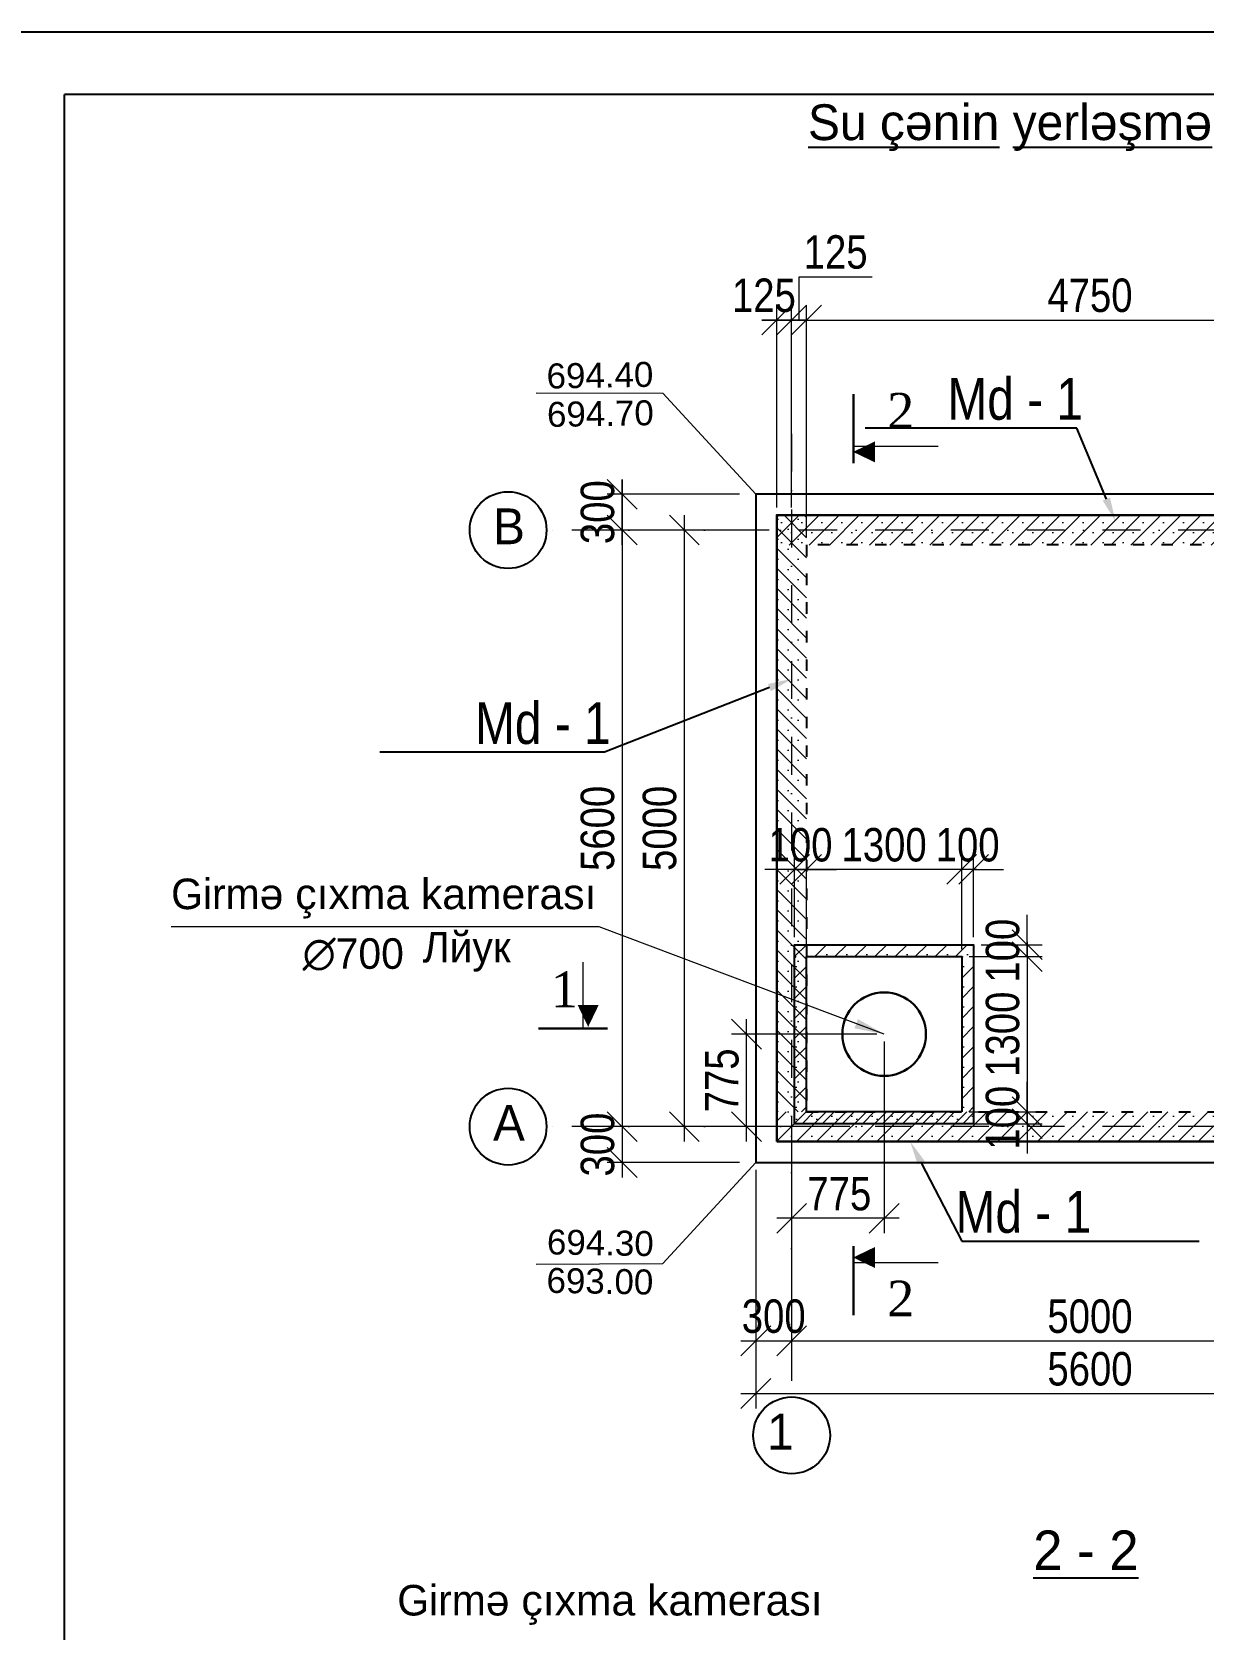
# Model space of a CAD drawing. Header units: millimetres. Extents: x 1067644 to 1117794, y -913136 to -692535.
# Drawn here: x 1077410 to 1087222, y -736485 to -723099 of the extents above; entities that cross this region are included whole.
import ezdxf
from ezdxf import colors
from ezdxf.entities.mleader import LeaderData, LeaderLine
from ezdxf.math import Vec2, Vec3

# ---------------------------------------------------------------- set-up
doc = ezdxf.new("R2010")
doc.units = ezdxf.units.MM
doc.linetypes.add('ACAD_ISO03W100', pattern=[30, 12, -18])
doc.linetypes.add('DASHDOT', pattern=[25.4, 12.7, -6.35, 0, -6.35])
doc.layers.add('Annotation - Text', color=7, linetype='Continuous')
doc.layers.add('Layer3', color=7, linetype='Continuous', lineweight=13)
doc.styles.get("Standard").update_dxf_attribs({"font": 'a3ar(la).ttf'})
doc.styles.add('style1', font='A3TI(LA).TTF', dxfattribs={"height": 200})
doc.styles.add('style3', font='ARIAAL_.TTF', dxfattribs={"height": 300})
doc.styles.add('style6', font='ARIALN.TTF', dxfattribs={"height": 300})
doc.styles.add('Times New Roman', font='times.ttf')
doc.styles.add('yazitipi', font='ARIALN.TTF')
doc.dimstyles.new('DIM_100', dxfattribs={"dimscale": 100, "dimtxt": 250, "dimasz": 2.5, "dimexe": 1.25, "dimexo": 0.625, "dimtad": 1, "dimdec": 0, "dimtxsty": 'style1', "dimblk": 'OBLIQUE', "dimcen": 2.5, "dimdle": 1.25, "dimclrd": 251, "dimclre": 251, "dimaunit": 1, "dimadec": 3, "dimazin": 0, "dimtfac": 1, "dimtdec": 0, "dimtmove": 1, "dimatfit": 3, "dimfxl": 1.25, "dimlwd": 5, "dimlwe": 5, "dimarcsym": 0})
doc.dimstyles.new('sevda', dxfattribs={"dimscale": 100, "dimtxt": 2.8, "dimasz": 2.5, "dimexe": 1.25, "dimexo": 0.625, "dimtad": 1, "dimtxsty": 'yazitipi', "dimblk": 'OBLIQUE', "dimcen": 2.5, "dimdle": 1.25, "dimclrd": 253, "dimclre": 253, "dimclrt": 73, "dimaunit": 1, "dimadec": 3, "dimazin": 0, "dimtfac": 1, "dimtmove": 1, "dimatfit": 3, "dimfxl": 1, "dimlwd": 13, "dimlwe": 13, "dimarcsym": 0})

# ---------------------------------------------------------------- blocks, each defined once
blk = doc.blocks.new('_Oblique')
at = {"color": 0, "linetype": 'ByBlock', "lineweight": -2}
blk.add_line((-0.5, -0.5), (0.5, 0.5), dxfattribs=at)
blk = doc.blocks.new('*D2')
at = {"color": 253, "lineweight": 13, "ltscale": 5, "transparency": 16777216}
for p, q in [((1083775, -732711), (1083775, -734194)), ((1088775, -732942), (1088775, -734194)), ((1083650, -734069), (1088900, -734069))]:
    blk.add_line(p, q, dxfattribs=at)
at = {"layer": 'Defpoints', "color": 0, "ltscale": 5, "transparency": 16777216}
for p in [(1083775, -732649), (1088775, -732879), (1088775, -734069)]:
    blk.add_point(p, dxfattribs=at)
at = {"color": 253, "lineweight": 13, "ltscale": 5, "transparency": 16777216, "xscale": 250, "yscale": 250, "zscale": 250, "rotation": 180}
blk.add_blockref('_Oblique', (1083775, -734069), dxfattribs=at)
at = {"color": 253, "lineweight": 13, "ltscale": 5, "transparency": 16777216, "xscale": 250, "yscale": 250, "zscale": 250}
blk.add_blockref('_Oblique', (1088775, -734069), dxfattribs=at)
at = {"color": 73, "ltscale": 5, "transparency": 16777216, "insert": (1086275, -733864), "char_height": 280, "attachment_point": 5, "style": 'yazitipi'}
blk.add_mtext('5000', dxfattribs=at)
blk = doc.blocks.new('*D3')
at = {"color": 253, "lineweight": 13, "ltscale": 5, "transparency": 16777216}
for p, q in [((1082876, -727149), (1082876, -732399)), ((1083588, -727274), (1082751, -727274)), ((1082973, -732274), (1082751, -732274))]:
    blk.add_line(p, q, dxfattribs=at)
at = {"layer": 'Defpoints', "color": 0, "ltscale": 5, "transparency": 16777216}
for p in [(1083650, -727274), (1082876, -732274), (1083036, -732274)]:
    blk.add_point(p, dxfattribs=at)
at = {"color": 253, "lineweight": 13, "ltscale": 5, "transparency": 16777216, "xscale": 250, "yscale": 250, "zscale": 250}
for p, rotation in [((1082876, -727274), 90), ((1082876, -732274), 270)]:
    blk.add_blockref('_Oblique', p, dxfattribs=dict(at, rotation=rotation))
at = {"color": 73, "ltscale": 5, "transparency": 16777216, "insert": (1082670, -729774), "char_height": 280, "attachment_point": 5, "rotation": 90, "style": 'yazitipi'}
blk.add_mtext('5000', dxfattribs=at)
blk = doc.blocks.new('*D4')
at = {"color": 253, "lineweight": 13, "ltscale": 15, "transparency": 16777216}
for p, q in [((1082356, -726849), (1082356, -732699)), ((1083338, -726974), (1082231, -726974)), ((1082973, -732574), (1082231, -732574))]:
    blk.add_line(p, q, dxfattribs=at)
at = {"layer": 'Defpoints', "color": 0, "ltscale": 15, "transparency": 16777216}
for p in [(1083400, -726974), (1082356, -732574), (1083036, -732574)]:
    blk.add_point(p, dxfattribs=at)
at = {"color": 253, "lineweight": 13, "ltscale": 15, "transparency": 16777216, "xscale": 250, "yscale": 250, "zscale": 250}
for p, rotation in [((1082356, -726974), 90), ((1082356, -732574), 270)]:
    blk.add_blockref('_Oblique', p, dxfattribs=dict(at, rotation=rotation))
at = {"color": 73, "ltscale": 15, "transparency": 16777216, "insert": (1082150, -729774), "char_height": 280, "attachment_point": 5, "rotation": 90, "style": 'yazitipi'}
blk.add_mtext('5600', dxfattribs=at)
blk = doc.blocks.new('*D5')
at = {"color": 253, "lineweight": 13, "ltscale": 15, "transparency": 16777216}
for p, q in [((1083475, -732636), (1083475, -734194)), ((1083775, -732881), (1083775, -734194)), ((1083350, -734069), (1083900, -734069))]:
    blk.add_line(p, q, dxfattribs=at)
at = {"layer": 'Defpoints', "color": 0, "ltscale": 15, "transparency": 16777216}
for p in [(1083475, -732574), (1083775, -732819), (1083775, -734069)]:
    blk.add_point(p, dxfattribs=at)
at = {"color": 253, "lineweight": 13, "ltscale": 15, "transparency": 16777216, "xscale": 250, "yscale": 250, "zscale": 250, "rotation": 180}
blk.add_blockref('_Oblique', (1083475, -734069), dxfattribs=at)
at = {"color": 253, "lineweight": 13, "ltscale": 15, "transparency": 16777216, "xscale": 250, "yscale": 250, "zscale": 250}
blk.add_blockref('_Oblique', (1083775, -734069), dxfattribs=at)
at = {"color": 73, "ltscale": 15, "transparency": 16777216, "insert": (1083625, -733864), "char_height": 280, "attachment_point": 5, "style": 'yazitipi'}
blk.add_mtext('300', dxfattribs=at)
blk = doc.blocks.new('*D7')
at = {"color": 253, "lineweight": 13, "ltscale": 15, "transparency": 16777216}
for p, q in [((1083475, -732636), (1083475, -734636)), ((1089075, -732636), (1089075, -734636)), ((1083350, -734511), (1089200, -734511))]:
    blk.add_line(p, q, dxfattribs=at)
at = {"layer": 'Defpoints', "color": 0, "ltscale": 15, "transparency": 16777216}
for p in [(1083475, -732574), (1089075, -732574), (1089075, -734511)]:
    blk.add_point(p, dxfattribs=at)
at = {"color": 253, "lineweight": 13, "ltscale": 15, "transparency": 16777216, "xscale": 250, "yscale": 250, "zscale": 250, "rotation": 180}
blk.add_blockref('_Oblique', (1083475, -734511), dxfattribs=at)
at = {"color": 253, "lineweight": 13, "ltscale": 15, "transparency": 16777216, "xscale": 250, "yscale": 250, "zscale": 250}
blk.add_blockref('_Oblique', (1089075, -734511), dxfattribs=at)
at = {"color": 73, "ltscale": 15, "transparency": 16777216, "insert": (1086275, -734305), "char_height": 280, "attachment_point": 5, "style": 'yazitipi'}
blk.add_mtext('5600', dxfattribs=at)
blk = doc.blocks.new('*D11')
at = {"color": 253, "lineweight": 13, "ltscale": 15, "transparency": 16777216}
for p, q in [((1083900, -730786), (1083900, -729993)), ((1085200, -730786), (1085200, -729993)), ((1085325, -730118), (1083775, -730118))]:
    blk.add_line(p, q, dxfattribs=at)
at = {"layer": 'Defpoints', "color": 0, "ltscale": 15, "transparency": 16777216}
for p in [(1083900, -730118), (1083900, -730849), (1085200, -730849)]:
    blk.add_point(p, dxfattribs=at)
at = {"color": 253, "lineweight": 13, "ltscale": 15, "transparency": 16777216, "xscale": 250, "yscale": 250, "zscale": 250, "rotation": 180}
blk.add_blockref('_Oblique', (1083900, -730118), dxfattribs=at)
at = {"color": 253, "lineweight": 13, "ltscale": 15, "transparency": 16777216, "xscale": 250, "yscale": 250, "zscale": 250}
blk.add_blockref('_Oblique', (1085200, -730118), dxfattribs=at)
at = {"color": 73, "ltscale": 15, "transparency": 16777216, "insert": (1084550, -729913), "char_height": 280, "attachment_point": 5, "style": 'yazitipi'}
blk.add_mtext('1300', dxfattribs=at)
blk = doc.blocks.new('*D12')
at = {"color": 253, "lineweight": 13, "ltscale": 15, "transparency": 16777216}
for p, q in [((1085200, -730786), (1085200, -729993)), ((1085300, -730686), (1085300, -729993)), ((1085200, -730118), (1084950, -730118)), ((1085300, -730118), (1085200, -730118)), ((1085300, -730118), (1085550, -730118))]:
    blk.add_line(p, q, dxfattribs=at)
at = {"layer": 'Defpoints', "color": 0, "ltscale": 15, "transparency": 16777216}
for p in [(1085200, -730118), (1085300, -730749), (1085200, -730849)]:
    blk.add_point(p, dxfattribs=at)
at = {"color": 253, "lineweight": 13, "ltscale": 15, "transparency": 16777216, "xscale": 250, "yscale": 250, "zscale": 250}
blk.add_blockref('_Oblique', (1085200, -730118), dxfattribs=at)
at = {"color": 253, "lineweight": 13, "ltscale": 15, "transparency": 16777216, "xscale": 250, "yscale": 250, "zscale": 250, "rotation": 180}
blk.add_blockref('_Oblique', (1085300, -730118), dxfattribs=at)
at = {"color": 73, "ltscale": 15, "transparency": 16777216, "insert": (1085250, -729913), "char_height": 280, "attachment_point": 5, "style": 'yazitipi'}
blk.add_mtext('100', dxfattribs=at)
blk = doc.blocks.new('*D13')
at = {"color": 253, "lineweight": 13, "ltscale": 15, "transparency": 16777216}
for p, q in [((1085749, -732149), (1085749, -731899)), ((1085263, -732149), (1085874, -732149)), ((1085749, -732249), (1085749, -732149)), ((1085163, -732249), (1085874, -732249)), ((1085749, -732249), (1085749, -732499))]:
    blk.add_line(p, q, dxfattribs=at)
at = {"layer": 'Defpoints', "color": 0, "ltscale": 15, "transparency": 16777216}
for p in [(1085200, -732149), (1085749, -732149), (1085100, -732249)]:
    blk.add_point(p, dxfattribs=at)
at = {"color": 253, "lineweight": 13, "ltscale": 15, "transparency": 16777216, "xscale": 250, "yscale": 250, "zscale": 250}
for p, rotation in [((1085749, -732149), 270), ((1085749, -732249), 90)]:
    blk.add_blockref('_Oblique', p, dxfattribs=dict(at, rotation=rotation))
at = {"color": 73, "ltscale": 15, "transparency": 16777216, "insert": (1085544, -732199), "char_height": 280, "attachment_point": 5, "rotation": 90, "style": 'yazitipi'}
blk.add_mtext('100', dxfattribs=at)
blk = doc.blocks.new('*D14')
at = {"color": 253, "lineweight": 13, "ltscale": 15, "transparency": 16777216}
for p, q in [((1085749, -730724), (1085749, -732274)), ((1085263, -730849), (1085874, -730849)), ((1085263, -732149), (1085874, -732149))]:
    blk.add_line(p, q, dxfattribs=at)
at = {"layer": 'Defpoints', "color": 0, "ltscale": 15, "transparency": 16777216}
for p in [(1085200, -730849), (1085200, -732149), (1085749, -732149)]:
    blk.add_point(p, dxfattribs=at)
at = {"color": 253, "lineweight": 13, "ltscale": 15, "transparency": 16777216, "xscale": 250, "yscale": 250, "zscale": 250}
for p, rotation in [((1085749, -730849), 90), ((1085749, -732149), 270)]:
    blk.add_blockref('_Oblique', p, dxfattribs=dict(at, rotation=rotation))
at = {"color": 73, "ltscale": 15, "transparency": 16777216, "insert": (1085544, -731499), "char_height": 280, "attachment_point": 5, "rotation": 90, "style": 'yazitipi'}
blk.add_mtext('1300', dxfattribs=at)
blk = doc.blocks.new('*D15')
at = {"color": 253, "lineweight": 13, "ltscale": 15, "transparency": 16777216}
for p, q in [((1085749, -730749), (1085749, -730499)), ((1085363, -730749), (1085874, -730749)), ((1085749, -730849), (1085749, -730749)), ((1085363, -730849), (1085874, -730849)), ((1085749, -730849), (1085749, -731099))]:
    blk.add_line(p, q, dxfattribs=at)
at = {"layer": 'Defpoints', "color": 0, "ltscale": 15, "transparency": 16777216}
for p in [(1085300, -730749), (1085749, -730749), (1085300, -730849)]:
    blk.add_point(p, dxfattribs=at)
at = {"color": 253, "lineweight": 13, "ltscale": 15, "transparency": 16777216, "xscale": 250, "yscale": 250, "zscale": 250}
for p, rotation in [((1085749, -730749), 270), ((1085749, -730849), 90)]:
    blk.add_blockref('_Oblique', p, dxfattribs=dict(at, rotation=rotation))
at = {"color": 73, "ltscale": 15, "transparency": 16777216, "insert": (1085544, -730799), "char_height": 280, "attachment_point": 5, "rotation": 90, "style": 'yazitipi'}
blk.add_mtext('100', dxfattribs=at)
blk = doc.blocks.new('*D16')
at = {"color": 253, "lineweight": 13, "ltscale": 15, "transparency": 16777216}
for p, q in [((1083900, -727336), (1083900, -725389)), ((1088650, -727336), (1088650, -725389)), ((1083775, -725514), (1088775, -725514))]:
    blk.add_line(p, q, dxfattribs=at)
at = {"layer": 'Defpoints', "color": 0, "ltscale": 15, "transparency": 16777216}
for p in [(1088650, -725514), (1083900, -727399), (1088650, -727399)]:
    blk.add_point(p, dxfattribs=at)
at = {"color": 253, "lineweight": 13, "ltscale": 15, "transparency": 16777216, "xscale": 250, "yscale": 250, "zscale": 250, "rotation": 180}
blk.add_blockref('_Oblique', (1083900, -725514), dxfattribs=at)
at = {"color": 253, "lineweight": 13, "ltscale": 15, "transparency": 16777216, "xscale": 250, "yscale": 250, "zscale": 250}
blk.add_blockref('_Oblique', (1088650, -725514), dxfattribs=at)
at = {"color": 73, "ltscale": 15, "transparency": 16777216, "insert": (1086275, -725308), "char_height": 280, "attachment_point": 5, "style": 'yazitipi'}
blk.add_mtext('4750', dxfattribs=at)
blk = doc.blocks.new('*D17')
at = {"color": 253, "lineweight": 13, "ltscale": 15, "transparency": 16777216}
for p, q in [((1083838, -725514), (1083838, -725151)), ((1083838, -725151), (1084451, -725151)), ((1083775, -727086), (1083775, -725389)), ((1083900, -726212), (1083900, -725389)), ((1083775, -725514), (1083525, -725514)), ((1083900, -725514), (1083775, -725514)), ((1083900, -725514), (1083775, -725514)), ((1083900, -725514), (1084150, -725514))]:
    blk.add_line(p, q, dxfattribs=at)
at = {"layer": 'Defpoints', "color": 0, "ltscale": 15, "transparency": 16777216}
for p in [(1083775, -725514), (1083900, -726274), (1083775, -727149)]:
    blk.add_point(p, dxfattribs=at)
at = {"color": 253, "lineweight": 13, "ltscale": 15, "transparency": 16777216, "xscale": 250, "yscale": 250, "zscale": 250}
blk.add_blockref('_Oblique', (1083775, -725514), dxfattribs=at)
at = {"color": 253, "lineweight": 13, "ltscale": 15, "transparency": 16777216, "xscale": 250, "yscale": 250, "zscale": 250, "rotation": 180}
blk.add_blockref('_Oblique', (1083900, -725514), dxfattribs=at)
at = {"color": 73, "ltscale": 15, "transparency": 16777216, "insert": (1084144, -724945), "char_height": 280, "attachment_point": 5, "style": 'yazitipi'}
blk.add_mtext('125', dxfattribs=at)
blk = doc.blocks.new('*D102')
at = {"color": 253, "lineweight": 13, "ltscale": 15, "transparency": 16777216}
for p, q in [((1082356, -732149), (1082356, -732699)), ((1083588, -732274), (1082231, -732274)), ((1083338, -732574), (1082231, -732574))]:
    blk.add_line(p, q, dxfattribs=at)
at = {"layer": 'Defpoints', "color": 0, "ltscale": 15, "transparency": 16777216}
for p in [(1083650, -732274), (1082356, -732574), (1083400, -732574)]:
    blk.add_point(p, dxfattribs=at)
at = {"color": 253, "lineweight": 13, "ltscale": 15, "transparency": 16777216, "xscale": 250, "yscale": 250, "zscale": 250}
for p, rotation in [((1082356, -732274), 90), ((1082356, -732574), 270)]:
    blk.add_blockref('_Oblique', p, dxfattribs=dict(at, rotation=rotation))
at = {"color": 73, "ltscale": 15, "transparency": 16777216, "insert": (1082150, -732424), "char_height": 280, "attachment_point": 5, "rotation": 90, "style": 'yazitipi'}
blk.add_mtext('300', dxfattribs=at)
blk = doc.blocks.new('*D103')
at = {"color": 253, "lineweight": 13, "ltscale": 15, "transparency": 16777216}
for p, q in [((1082356, -727399), (1082356, -726849)), ((1083338, -726974), (1082231, -726974)), ((1083588, -727274), (1082231, -727274))]:
    blk.add_line(p, q, dxfattribs=at)
at = {"layer": 'Defpoints', "color": 0, "ltscale": 15, "transparency": 16777216}
for p in [(1082356, -726974), (1083400, -726974), (1083650, -727274)]:
    blk.add_point(p, dxfattribs=at)
at = {"color": 253, "lineweight": 13, "ltscale": 15, "transparency": 16777216, "xscale": 250, "yscale": 250, "zscale": 250}
for p, rotation in [((1082356, -726974), 90), ((1082356, -727274), 270)]:
    blk.add_blockref('_Oblique', p, dxfattribs=dict(at, rotation=rotation))
at = {"color": 73, "ltscale": 15, "transparency": 16777216, "insert": (1082150, -727124), "char_height": 280, "attachment_point": 5, "rotation": 90, "style": 'yazitipi'}
blk.add_mtext('300', dxfattribs=at)
blk = doc.blocks.new('*D108')
at = {"color": 253, "lineweight": 13, "ltscale": 15, "transparency": 16777216}
for p, q in [((1083650, -727086), (1083650, -725389)), ((1083775, -727086), (1083775, -725389)), ((1083525, -725514), (1083900, -725514))]:
    blk.add_line(p, q, dxfattribs=at)
at = {"layer": 'Defpoints', "color": 0, "ltscale": 15, "transparency": 16777216}
for p in [(1083775, -725514), (1083650, -727149), (1083775, -727149)]:
    blk.add_point(p, dxfattribs=at)
at = {"color": 253, "lineweight": 13, "ltscale": 15, "transparency": 16777216, "xscale": 250, "yscale": 250, "zscale": 250, "rotation": 180}
blk.add_blockref('_Oblique', (1083650, -725514), dxfattribs=at)
at = {"color": 253, "lineweight": 13, "ltscale": 15, "transparency": 16777216, "xscale": 250, "yscale": 250, "zscale": 250}
blk.add_blockref('_Oblique', (1083775, -725514), dxfattribs=at)
at = {"color": 73, "ltscale": 15, "transparency": 16777216, "insert": (1083543, -725308), "char_height": 280, "attachment_point": 5, "style": 'yazitipi'}
blk.add_mtext('125', dxfattribs=at)
blk = doc.blocks.new('*D123')
at = {"color": 253, "lineweight": 13, "ltscale": 15, "transparency": 16777216}
for p, q in [((1084550, -731561), (1084550, -733167)), ((1083775, -732311), (1083775, -733167)), ((1084675, -733042), (1083650, -733042))]:
    blk.add_line(p, q, dxfattribs=at)
at = {"layer": 'Defpoints', "color": 0, "ltscale": 15, "transparency": 16777216}
for p in [(1084550, -731499), (1083775, -732249), (1083775, -733042)]:
    blk.add_point(p, dxfattribs=at)
at = {"color": 253, "lineweight": 13, "ltscale": 15, "transparency": 16777216, "xscale": 250, "yscale": 250, "zscale": 250, "rotation": 180}
blk.add_blockref('_Oblique', (1083775, -733042), dxfattribs=at)
at = {"color": 253, "lineweight": 13, "ltscale": 15, "transparency": 16777216, "xscale": 250, "yscale": 250, "zscale": 250}
blk.add_blockref('_Oblique', (1084550, -733042), dxfattribs=at)
at = {"color": 73, "ltscale": 15, "transparency": 16777216, "insert": (1084175, -732837), "char_height": 280, "attachment_point": 5, "style": 'yazitipi'}
blk.add_mtext('775', dxfattribs=at)
blk = doc.blocks.new('*D124')
at = {"color": 253, "lineweight": 13, "ltscale": 15, "transparency": 16777216}
for p, q in [((1083397, -732399), (1083397, -731374)), ((1084488, -731499), (1083272, -731499)), ((1084263, -732274), (1083272, -732274))]:
    blk.add_line(p, q, dxfattribs=at)
at = {"layer": 'Defpoints', "color": 0, "ltscale": 15, "transparency": 16777216}
for p in [(1083397, -731499), (1084550, -731499), (1084325, -732274)]:
    blk.add_point(p, dxfattribs=at)
at = {"color": 253, "lineweight": 13, "ltscale": 15, "transparency": 16777216, "xscale": 250, "yscale": 250, "zscale": 250}
for p, rotation in [((1083397, -731499), 90), ((1083397, -732274), 270)]:
    blk.add_blockref('_Oblique', p, dxfattribs=dict(at, rotation=rotation))
at = {"color": 73, "ltscale": 15, "transparency": 16777216, "insert": (1083192, -731886), "char_height": 280, "attachment_point": 5, "rotation": 90, "style": 'yazitipi'}
blk.add_mtext('775', dxfattribs=at)
blk = doc.blocks.new('ntnntyht')
at = {"lineweight": 25}
blk.add_line((1961564, -20955), (2003567, -20955), dxfattribs=at)
at = {"lineweight": 25, "ltscale": 15}
for p, q in [((2003045, -21477), (1963653, -21477)), ((1963654, -50106), (1963654, -21476))]:
    blk.add_line(p, q, dxfattribs=at)
blk = doc.blocks.new('*D166')
at = {"color": 253, "lineweight": 13, "ltscale": 15, "transparency": 16777216}
for p, q in [((1083800, -730686), (1083800, -729993)), ((1083900, -730786), (1083900, -729993)), ((1083800, -730118), (1083550, -730118)), ((1083800, -730118), (1083900, -730118)), ((1083900, -730118), (1084150, -730118))]:
    blk.add_line(p, q, dxfattribs=at)
at = {"layer": 'Defpoints', "color": 0, "ltscale": 15, "transparency": 16777216}
for p in [(1083900, -730118), (1083800, -730749), (1083900, -730849)]:
    blk.add_point(p, dxfattribs=at)
at = {"color": 253, "lineweight": 13, "ltscale": 15, "transparency": 16777216, "xscale": 250, "yscale": 250, "zscale": 250}
blk.add_blockref('_Oblique', (1083800, -730118), dxfattribs=at)
at = {"color": 253, "lineweight": 13, "ltscale": 15, "transparency": 16777216, "xscale": 250, "yscale": 250, "zscale": 250, "rotation": 180}
blk.add_blockref('_Oblique', (1083900, -730118), dxfattribs=at)
at = {"color": 73, "ltscale": 15, "transparency": 16777216, "insert": (1083850, -729913), "char_height": 280, "attachment_point": 5, "style": 'yazitipi'}
blk.add_mtext('100', dxfattribs=at)

msp = doc.modelspace()

# ---------------------------------------------------------------- hatches: boundary and pattern name
at = {"lineweight": 5, "ltscale": 5000}
h = msp.add_hatch(dxfattribs=at)
h.set_pattern_fill('SACNCR', color=109, scale=50)
h.set_pattern_definition([(45, (101615.76, -4019.53), (-84.189901, 84.189901), []), (45, (101699.95, -4019.53), (-84.189901, 84.189901), [0, -119.0625])])
edge = h.paths.add_edge_path()
edge.add_line((1083650.293, -727399.192), (1088900.293, -727399.192))
edge.add_line((1088900.293, -727524.192), (1088900.293, -727148.883))
edge.add_line((1088900.293, -727148.883), (1083650.293, -727148.883))
edge.add_line((1083650.306, -727148.883), (1083650.279, -727399.192))
h = msp.add_hatch(dxfattribs=at)
h.set_pattern_fill('SACNCR', color=109, scale=50, angle=-90)
h.set_pattern_definition([(315, (1811903.26, 253882.6), (84.189901, 84.189901), []), (315, (1811903.26, 253798.41), (84.189901, 84.189901), [0, -119.0625])])
edge = h.paths.add_edge_path()
edge.add_line((1083900.293, -732148.883), (1083900.293, -727148.883))
edge.add_line((1083900.293, -727148.883), (1083650.293, -727148.883))
edge.add_line((1083650.293, -727148.883), (1083650.293, -732149.851))
edge.add_line((1083650.293, -732149.911), (1083900.293, -732149.938))
h = msp.add_hatch(dxfattribs=at)
h.set_pattern_fill('SACNCR', color=109, scale=50)
h.set_pattern_definition([(45, (214388.1, -31634.61), (-84.189901, 84.189901), []), (45, (214472.29, -31634.61), (-84.189901, 84.189901), [0, -119.0625])])
h.paths.add_polyline_path([(1083800.293, -730848.883), (1085300.293, -730848.883), (1085300.293, -730748.883), (1083800.293, -730748.883)])
h = msp.add_hatch(dxfattribs=at)
h.set_pattern_fill('SACNCR', color=109, scale=50)
h.set_pattern_definition([(45, (211438.1, -28536.33), (-84.189901, 84.189901), []), (45, (211522.29, -28536.33), (-84.189901, 84.189901), [0, -119.0625])])
h.paths.add_polyline_path([(1083800.293, -730848.883), (1083900.293, -730848.883), (1083900.293, -732150.603), (1083800.293, -732150.603)])
h = msp.add_hatch(dxfattribs=at)
h.set_pattern_fill('SACNCR', color=109, scale=50)
h.set_pattern_definition([(45, (212838.1, -28536.33), (-84.189901, 84.189901), []), (45, (212922.29, -28536.33), (-84.189901, 84.189901), [0, -119.0625])])
h.paths.add_polyline_path([(1085200.293, -730848.883), (1085300.293, -730848.883), (1085300.293, -732150.603), (1085200.293, -732150.603)])
h = msp.add_hatch(dxfattribs=at)
h.set_pattern_fill('SACNCR', color=109, scale=50)
h.set_pattern_definition([(45, (101615.76, 855.16), (-84.189901, 84.189901), []), (45, (101699.95, 855.16), (-84.189901, 84.189901), [0, -119.0625])])
edge = h.paths.add_edge_path()
edge.add_line((1083650.293, -732398.883), (1088900.293, -732398.883))
edge.add_line((1088900.293, -732398.883), (1088900.293, -732148.883))
edge.add_line((1088900.293, -732148.883), (1083650.293, -732148.883))
edge.add_line((1083650.306, -732148.883), (1083650.279, -732398.883))
h = msp.add_hatch(dxfattribs=at)
h.set_pattern_fill('SACNCR', color=109, scale=50)
h.set_pattern_definition([(45, (214388.1, -30234.61), (-84.189901, 84.189901), []), (45, (214472.29, -30234.61), (-84.189901, 84.189901), [0, -119.0625])])
h.paths.add_polyline_path([(1083800.293, -732248.883), (1085300.293, -732248.883), (1085300.293, -732148.883), (1083800.293, -732148.883)])

# ---------------------------------------------------------------- linework, layer by layer
at = {"linetype": 'DASHDOT', "lineweight": 15, "ltscale": 25}
for p, q in [((1083775.293, -726466.443), (1083775.293, -734539.525)), ((1089237.645, -727273.883), (1081721.498, -727273.883)), ((1089237.645, -732273.883), (1081721.498, -732273.883))]:
    msp.add_line(p, q, dxfattribs=at)
at = {"color": 7, "lineweight": 18, "flags": 128}
for points in [[(1081635.621, -726122.572), (1082695.526, -726127.467), (1083475.293, -726973.883)], [(1081635.621, -733425.193), (1082695.526, -733420.298), (1083475.293, -732573.883)]]:
    msp.add_lwpolyline(points, dxfattribs=at)
at = {"color": 3, "lineweight": 25, "ltscale": 5}
msp.add_lwpolyline([(1083475.293, -732573.883), (1089075.293, -732573.883), (1089075.293, -726973.883), (1083475.293, -726973.883)], close=True, dxfattribs=at)
at = {"lineweight": 30, "ltscale": 15}
msp.add_lwpolyline([(1083650.293, -732398.883), (1088900.293, -732398.883), (1088900.293, -727148.883), (1083650.293, -727148.883)], close=True, dxfattribs=at)
at = {"color": 71, "linetype": 'ACAD_ISO03W100', "lineweight": 25, "ltscale": 8}
msp.add_lwpolyline([(1083900.293, -732148.883), (1088650.293, -732148.883), (1088650.293, -727398.883), (1083900.293, -727398.883), (1083900.293, -732148.883)], dxfattribs=at)
at = {"ltscale": 15}
for points in [[(1085300.293, -732248.883), (1083800.293, -732248.883), (1083800.293, -730748.883), (1085300.293, -730748.883)], [(1085200.293, -732148.883), (1083900.293, -732148.883), (1083900.293, -730848.883), (1085200.293, -730848.883)]]:
    msp.add_lwpolyline(points, close=True, dxfattribs=at)
at = {"ltscale": 2}
for centre in [(1081399.772, -727273.883), (1081399.772, -732273.883), (1083775.293, -734861.251)]:
    msp.add_circle(centre, 321.726, dxfattribs=at)
at = {"lineweight": 30, "ltscale": 15}
msp.add_circle((1084550.293, -731498.883), 350, dxfattribs=at)
at = {"layer": 'Annotation - Text', "color": 7, "lineweight": 30, "ltscale": 20}
for p, q in [((1084292.758, -726134.443), (1084292.758, -726713.094)), ((1082232.721, -731451.319), (1081654.07, -731451.319)), ((1084292.758, -733854.872), (1084292.758, -733276.221))]:
    msp.add_line(p, q, dxfattribs=at)
at = {"layer": 'Annotation - Text', "color": 7, "lineweight": 13, "ltscale": 20}
for p, q in [((1085002.605, -726573.175), (1084292.758, -726573.175)), ((1085002.605, -733416.14), (1084292.758, -733416.14))]:
    msp.add_line(p, q, dxfattribs=at)
at = {"layer": 'Annotation - Text', "lineweight": 13, "ltscale": 20}
msp.add_line((1082025.637, -730894.855), (1082025.637, -731451.319), dxfattribs=at)

# ---------------------------------------------------------------- block references
at = {"color": 3, "xscale": 1.004925508461463, "yscale": 1.004925508461463, "zscale": 1.004925508461463}
msp.add_blockref('ntnntyht', (-895641.897, -702041.285), dxfattribs=at)

# ---------------------------------------------------------------- texts
at = {"lineweight": 9, "char_height": 250.2816}
for s, insert, width, attachment_point, rotation in [('{\\fArial|b0|i0|c238|p34;\\H0.83662x;694.40}', (1082618.205, -726075.663), 836.44791, 9, 0.9827952), ('{\\fArial|b0|i0|c238|p34;\\H0.83662x;694.70}', (1082621.762, -726397.752), 777.97761, 9, 0.9827952), ('{\\fArial|b0|i0|c238|p34;\\H0.83662x;694.30}', (1082621.762, -733150.014), 777.97761, 3, 359.0172048), ('{\\fArial|b0|i0|c238|p34;\\H0.83662x;693.00}', (1082618.205, -733472.103), 836.44791, 3, 359.0172048)]:
    msp.add_mtext(s, dxfattribs=dict(at, insert=insert, width=width, attachment_point=attachment_point, rotation=rotation))
at = {"color": 0, "lineweight": 30, "ltscale": 20, "char_height": 300}
for s, insert, attachment_point in [('{\\fTimes New Roman|b0|i0|c238|p18;2}', (1084802.671, -726124.58), 3), ('{\\fTimes New Roman|b0|i0|c0|p18;1}', (1081757.899, -731272.938), 7), ('{\\fTimes New Roman|b0|i0|c238|p18;2}', (1084802.671, -733864.735), 9)]:
    msp.add_mtext(s, dxfattribs=dict(at, insert=insert, attachment_point=attachment_point))
at = {"ltscale": 2, "char_height": 300, "width": 6406.56045, "attachment_point": 3, "style": 'style3'}
for s, insert in [('B', (1081540.414, -727092.498)), ('A', (1081540.414, -732092.498)), ('1', (1083793.24, -734679.865))]:
    msp.add_mtext(s, dxfattribs=dict(at, insert=insert))
at = {"ltscale": 100, "char_height": 256, "width": 8986.82714, "style": 'style3'}
for s, insert, attachment_point in [('Girm{\\fArial|b0|i0|c238|p34;ə çıxma kamerası} {\\L   }', (1078576.466, -730529.77), 7), ('\\A1;{\\fArial|b0|i0|c0|p34;∅}700', (1079677.947, -730967.825), 7), ('Лйук {\\L   }', (1080684.663, -730975.1), 7), ('Girm{\\fArial|b0|i0|c238|p34;ə çıxma kamerası} {\\L   }', (1084034.472, -736449.637), 9)]:
    msp.add_mtext(s, dxfattribs=dict(at, insert=insert, attachment_point=attachment_point))
at = {"layer": 'Annotation - Text', "lineweight": 13, "ltscale": 20, "char_height": 200, "rotation": 270, "style": 'Times New Roman'}
for width, insert, attachment_point in [(244.11139, (1084290.684, -726468.982), 7), (200, (1084290.684, -733520.332), 9)]:
    msp.add_mtext_dynamic_manual_height_columns('{\\fArial|b0|i0|c204|p34;\\H1.0833x;▼}', width=width, gutter_width=12.5, heights=[0], dxfattribs=dict(at, insert=insert, attachment_point=attachment_point))
at = {"layer": 'Annotation - Text', "lineweight": 13, "ltscale": 20, "insert": (1081920.718, -731216.951), "char_height": 200, "attachment_point": 1, "style": 'Times New Roman'}
msp.add_mtext_dynamic_manual_height_columns('{\\fArial|b0|i0|c204|p34;\\H1.0833x;▼}', width=1371.9513, gutter_width=12.5, heights=[0], dxfattribs=at)
at = {"layer": 'Layer3', "color": 0, "lineweight": 25, "char_height": 520, "width": 7423.62436}
for s, insert, attachment_point in [('       {\\H0.5769x;\\LSu \\fArial|b0|i0|c238|p34;ç\\fArial|b0|i0|c0|p34;ə\\fArial|b0|i0|c238|p34;nin\\fA3 Arial AzLat|b0|i0|c204|p34; yerl\\fArial|b0|i0|c0|p34;ə\\fArial|b0|i0|c238|p34;şm\\fArial|b0|i0|c0|p34;ə\\fArial|b0|i0|c238|p34; sxemi\\fA3 Arial AzLat|b0|i0|c204|p34; \\l \\H1.083x; }', (1082560.038, -723705.756), 1), ('\\pxqc;{\\H0.63462x;\\L2 - 2\\H0.9845x;\\l }', (1089952.67, -735658.484), 3)]:
    msp.add_mtext(s, dxfattribs=dict(at, insert=insert, attachment_point=attachment_point))

# ---------------------------------------------------------------- dimensions: what is measured, and where the dimension line sits
at = {"ltscale": 15}
for base, p1, p2, picture, middle in [((1083775.293, -725513.584), (1083900.293, -726274.113), (1083775.293, -727148.883), '*D17', (1083900.717, -725150.871)), ((1083900.293, -730118.266), (1083800.293, -730748.883), (1083900.293, -730848.883), '*D166', (1083850.293, -730118.266)), ((1083775.293, -734069.139), (1083475.293, -732573.883), (1083775.293, -732818.534), '*D5', (1083625.293, -734069.139))]:
    dim = msp.add_linear_dim(base=base, p1=p1, p2=p2, dimstyle='sevda', dxfattribs=at)
    dim.commit()
    dim.dimension.update_dxf_attribs({"geometry": picture, "text_midpoint": middle, "dimtype": 160})
for base, p1, p2, angle, picture, middle in [((1083775.293, -725513.584), (1083650.293, -727148.883), (1083775.293, -727148.883), 180, '*D108', (1083543.313, -725513.584)), ((1082355.876, -726973.883), (1083650.293, -727273.883), (1083400.293, -726973.883), 270, '*D103', (1082355.876, -727123.883)), ((1085200.293, -730118.266), (1085300.293, -730748.883), (1085200.293, -730848.883), 180, '*D12', (1085250.293, -730118.266)), ((1085749.402, -730748.883), (1085300.293, -730848.883), (1085300.293, -730748.883), 90, '*D15', (1085749.402, -730798.883)), ((1083396.881, -731498.883), (1084325.293, -732273.883), (1084550.293, -731498.883), 90, '*D124', (1083396.881, -731886.383)), ((1083775.293, -733041.541), (1084550.293, -731498.883), (1083775.293, -732248.883), 180, '*D123', (1084175.293, -733041.541)), ((1085749.402, -732148.883), (1085100.293, -732248.883), (1085200.293, -732148.883), 90, '*D13', (1085749.402, -732198.883)), ((1082355.876, -732573.883), (1083650.293, -732273.883), (1083400.293, -732573.883), 270, '*D102', (1082355.876, -732423.883))]:
    dim = msp.add_linear_dim(base=base, p1=p1, p2=p2, angle=angle, dimstyle='sevda', dxfattribs=at)
    dim.commit()
    dim.dimension.update_dxf_attribs({"geometry": picture, "text_midpoint": middle, "dimtype": 160})
for base, p1, p2, picture, middle in [((1088650.293, -725513.584), (1083900.293, -727398.883), (1088650.293, -727398.883), '*D16', (1086275.293, -725308.123)), ((1089075.293, -734510.765), (1083475.293, -732573.883), (1089075.293, -732573.883), '*D7', (1086275.293, -734305.305))]:
    dim = msp.add_linear_dim(base=base, p1=p1, p2=p2, dimstyle='sevda', dxfattribs=at)
    dim.commit()
    dim.dimension.update_dxf_attribs({"geometry": picture, "text_midpoint": middle})
for base, p1, p2, angle, picture, middle in [((1082355.876, -732573.883), (1083400.293, -726973.883), (1083035.876, -732573.883), 270, '*D4', (1082150.416, -729773.883)), ((1083900.293, -730118.266), (1085200.293, -730848.883), (1083900.293, -730848.883), 180, '*D11', (1084550.293, -729912.806)), ((1085749.402, -732148.883), (1085200.293, -730848.883), (1085200.293, -732148.883), 90, '*D14', (1085543.942, -731498.883))]:
    dim = msp.add_linear_dim(base=base, p1=p1, p2=p2, angle=angle, dimstyle='sevda', dxfattribs=at)
    dim.commit()
    dim.dimension.update_dxf_attribs({"geometry": picture, "text_midpoint": middle})
at = {"ltscale": 5}
dim = msp.add_linear_dim(base=(1082875.876, -732273.883), p1=(1083650.293, -727273.883), p2=(1083035.876, -732273.883), angle=270, dimstyle='sevda', dxfattribs=at)
dim.commit()
dim.dimension.update_dxf_attribs({"geometry": '*D3', "text_midpoint": (1082670.416, -729773.883)})
dim = msp.add_linear_dim(base=(1088775.293, -734069.139), p1=(1083775.293, -732648.883), p2=(1088775.293, -732879.408), dimstyle='sevda', dxfattribs=at)
dim.commit()
dim.dimension.update_dxf_attribs({"geometry": '*D2', "text_midpoint": (1086275.293, -733863.679)})

# ---------------------------------------------------------------- leaders
msp.add_leader([(1084550.293, -731498.883), (1082162.552, -730599.538), (1078577.803, -730599.538)], dimstyle='DIM_100', override={"dimgap": 0.625, "dimtad": 0}, dxfattribs=at)
at = {"color": 13, "linetype": 'ByBlock', "lineweight": 9}
ml = msp.add_multileader_mtext('Standard', dxfattribs=at)
ml.set_content('{\\fArial Narrow|b0|i0|c238|p34;\\C256;Md - 1    }', color=3, style='style6')
ml.set_leader_properties()
ml.build(insert=Vec2(0, 0))
ml.multileader.update_dxf_attribs({"text_left_attachment_type": 6, "text_right_attachment_type": 6, "dogleg_length": 0.36, "arrow_head_size": 200})
ctx = ml.context
ctx.base_point, ctx.char_height, ctx.arrow_head_size, ctx.landing_gap_size, ctx.plane_origin = Vec3(1085132.293, -726419.337), 350, 200, 0.15, Vec3(1078138.031, -729906.722)
ctx.left_attachment, ctx.right_attachment, ctx.text_align_type = 6, 6, 1
notes = []
notes.append((ctx, [(1, (1, 1, 0), (1086165.286, -726419.337), (-1, 0), 0.36, [(0, [(1086488.755, -727198.883)], 0, [])])]))
ctx.mtext.insert, ctx.mtext.alignment, ctx.mtext.flow_direction = Vec3(1085648.61, -725999.337), 2, 5
ml = msp.add_multileader_mtext('Standard', dxfattribs=at)
ml.set_content('{\\fArial Narrow|b0|i0|c238|p34;\\C256;Md - 1     }', color=3, style='style6')
ml.set_leader_properties()
ml.build(insert=Vec2(0, 0))
ml.multileader.update_dxf_attribs({"text_left_attachment_type": 6, "text_right_attachment_type": 6, "dogleg_length": 0.36, "arrow_head_size": 200})
ctx = ml.context
ctx.base_point, ctx.char_height, ctx.arrow_head_size, ctx.landing_gap_size, ctx.plane_origin = Vec3(1081173.814, -729136.419), 350, 200, 0.15, Vec3(1089200.709, -733223.805)
ctx.left_attachment, ctx.right_attachment, ctx.text_align_type = 6, 6, 1
notes.append((ctx, [(0, (1, 1, 0), (1082206.806, -729136.419), (-1, 0), 0.36, [(0, [(1083775.293, -728521.514)], 0, [])])]))
ctx.mtext.insert, ctx.mtext.alignment, ctx.mtext.flow_direction = Vec3(1081690.13, -728716.419), 2, 5
ml = msp.add_multileader_mtext('Standard', dxfattribs=at)
ml.set_content('{\\fArial Narrow|b0|i0|c238|p34;\\C256;Md - 1      }', color=3, style='style6')
ml.set_leader_properties()
ml.build(insert=Vec2(0, 0))
ml.multileader.update_dxf_attribs({"text_left_attachment_type": 6, "text_right_attachment_type": 6, "dogleg_length": 0.36, "arrow_head_size": 200})
ctx = ml.context
ctx.base_point, ctx.char_height, ctx.arrow_head_size, ctx.landing_gap_size, ctx.plane_origin = Vec3(1085200.681, -733233.543), 350, 200, 0.15, Vec3(1079206.419, -736570.929)
ctx.left_attachment, ctx.right_attachment, ctx.text_align_type = 6, 6, 1
notes.append((ctx, [(0, (1, 1, 0), (1085200.321, -733233.543), (1, 0), 0.36, [(0, [(1084768.742, -732398.883)], 0, [])])]))
ctx.mtext.insert, ctx.mtext.alignment, ctx.mtext.flow_direction = Vec3(1085716.997, -732813.543), 2, 5
for ctx, leaders in notes:
    for number, flags, end, landing, length, lines in leaders:
        leader = LeaderData()
        leader.index, (leader.has_last_leader_line, leader.has_dogleg_vector, leader.attachment_direction) = number, flags
        leader.last_leader_point, leader.dogleg_vector, leader.dogleg_length = Vec3(end), Vec3(landing), length
        for number, points, colour, breaks in lines:
            line = LeaderLine()
            line.index, line.vertices, line.color, line.breaks = number, Vec3.list(points), colors.encode_raw_color(colour), breaks
            leader.lines.append(line)
        ctx.leaders.append(leader)

doc.saveas('drawing.dxf')
